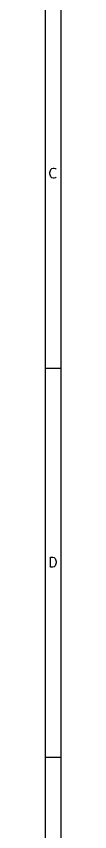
# Model space of a CAD drawing. Extents: x 10 to 584, y -410 to -10.
# Drawn here: x 10 to 12, y -219.6 to -114.8 of the extents above; entities that cross this region are included whole.
import ezdxf

# ---------------------------------------------------------------- set-up
doc = ezdxf.new("R2010")
doc.units = 0
doc.layers.add('BLACK', color=7, linetype='CONTINUOUS')

msp = doc.modelspace()

# ---------------------------------------------------------------- linework, layer by layer
at = {"layer": 'BLACK', "linetype": 'CONTINUOUS'}
for p, q in [((10, -10), (10, -409.989)), ((12, -12), (12, -407.989)), ((10.5976, -134.845), (10.6595, -134.598)), ((10.5976, -135.031), (10.5976, -134.845)), ((10.6595, -135.279), (10.5976, -135.031)), ((10.6595, -134.598), (10.7214, -134.474)), ((10.7214, -134.474), (10.8452, -134.35)), ((10.8452, -134.35), (11.031, -134.288)), ((11.031, -134.288), (11.1548, -134.288)), ((11.1548, -134.288), (11.3405, -134.35)), ((11.3405, -134.35), (11.4024, -134.412)), ((10.7214, -135.402), (10.6595, -135.279)), ((10.8452, -135.526), (10.7214, -135.402)), ((11.031, -135.588), (10.8452, -135.526)), ((11.1548, -135.588), (11.031, -135.588)), ((11.3405, -135.526), (11.1548, -135.588)), ((11.4024, -135.464), (11.3405, -135.526)), ((10, -160), (12, -160)), ((10.6595, -185.588), (10.6595, -184.288)), ((10.6595, -184.288), (10.969, -184.288)), ((10.969, -184.288), (11.1548, -184.35)), ((11.1548, -184.35), (11.2786, -184.474)), ((11.2786, -185.402), (11.1548, -185.526)), ((11.2786, -184.474), (11.3405, -184.598)), ((11.3405, -185.279), (11.2786, -185.402)), ((11.3405, -184.598), (11.4024, -184.845)), ((11.4024, -185.031), (11.3405, -185.279)), ((11.4024, -184.845), (11.4024, -185.031)), ((10.969, -185.588), (10.6595, -185.588)), ((11.1548, -185.526), (10.969, -185.588)), ((10, -210), (12, -210))]:
    msp.add_line(p, q, dxfattribs=at)

doc.saveas('drawing.dxf')
